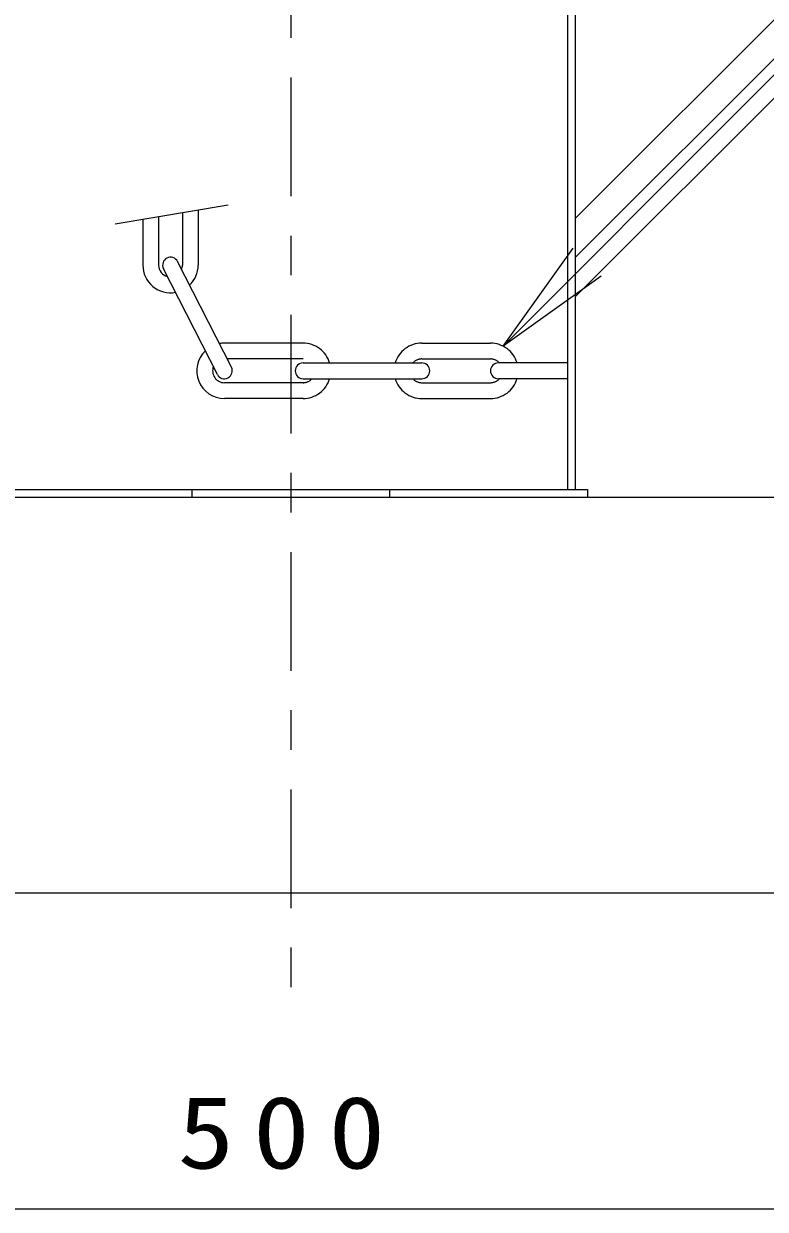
# Model space of a CAD drawing. Units: millimetres on the paper, scale 1:10. Extents: x -365 to 0, y 0 to 257.
# Drawn here: x -233.77 to -215.02, y 63.42 to 93.39 of the extents above; entities that cross this region are included whole.
import ezdxf

# ---------------------------------------------------------------- set-up
doc = ezdxf.new("R2010")
doc.units = ezdxf.units.MM
doc.linetypes.add('USER2', pattern=[6, 3, -1, 1, -1])
doc.linetypes.add('USER3', pattern=[8, 3, -1, 1, -1, 1, -1])
doc.layers.add('1_10', color=7, linetype='Continuous', lineweight=13)
doc.styles.add('ＭＳ ゴシック', font='')
doc.styles.get('ＭＳ ゴシック').set_extended_font_data('MS Gothic')

msp = doc.modelspace()

# ---------------------------------------------------------------- linework, layer by layer
at = {"layer": '1_10', "linetype": 'USER2'}
msp.add_line((-227.02, 170.035), (-227.02, 68.713), dxfattribs=at)
at = {"layer": '1_10', "lineweight": 25}
for p, q in [((-220.02, 81.618), (-220.02, 121.418)), ((-219.82, 81.618), (-219.82, 121.118)), ((-197.02, 81.418), (-257.02, 81.418)), ((-257.02, 71.418), (-197.02, 71.418))]:
    msp.add_line(p, q, dxfattribs=at)
at = {"layer": '1_10'}
for p, q in [((-219.82, 88.479), (-202.02, 106.279)), ((-219.82, 87.489), (-202.02, 105.289)), ((-219.82, 86.499), (-202.02, 104.299)), ((-230.759, 88.455), (-230.759, 87.291)), ((-230.359, 88.522), (-230.359, 87.291)), ((-229.759, 88.623), (-229.759, 87.291)), ((-229.359, 88.69), (-229.359, 87.291)), ((-221.647, 85.238), (-219.882, 87.715)), ((-228.519, 84.708), (-229.881, 87.381)), ((-221.647, 85.238), (-219.528, 87.362)), ((-228.875, 84.527), (-230.237, 87.2)), ((-219.174, 87.009), (-221.647, 85.238)), ((-226.708, 85.318), (-228.696, 85.318)), ((-223.708, 85.318), (-221.971, 85.318)), ((-226.708, 84.918), (-228.625, 84.918)), ((-223.708, 84.918), (-221.971, 84.918)), ((-226.708, 84.818), (-223.708, 84.818)), ((-220.02, 84.818), (-221.771, 84.818)), ((-226.708, 84.318), (-228.695, 84.318)), ((-226.708, 84.418), (-223.708, 84.418)), ((-223.708, 84.318), (-221.971, 84.318)), ((-220.02, 84.418), (-221.771, 84.418)), ((-226.708, 83.918), (-228.696, 83.918)), ((-223.708, 83.918), (-221.971, 83.918)), ((-202.02, 63.418), (-252.02, 63.418))]:
    msp.add_line(p, q, dxfattribs=at)
at = {"layer": '1_10', "linetype": 'USER3'}
msp.add_line((-231.459, 88.338), (-228.599, 88.818), dxfattribs=at)
at = {"layer": '1_10', "lineweight": 0}
for p, q in [((-229.52, 81.618), (-229.52, 81.418)), ((-224.52, 81.618), (-224.52, 81.418))]:
    msp.add_line(p, q, dxfattribs=at)
at = {"layer": '1_10'}
for points in [[(-221.647, 85.238), (-197.551, 109.385), (-164.551, 109.385)], [(-226.037, 84.818), (-226.056, 84.871), (-226.078, 84.922), (-226.104, 84.971), (-226.135, 85.019), (-226.168, 85.063), (-226.206, 85.105), (-226.246, 85.144), (-226.29, 85.179), (-226.336, 85.21), (-226.385, 85.238), (-226.436, 85.262), (-226.488, 85.282), (-226.542, 85.297), (-226.597, 85.309), (-226.652, 85.315), (-226.708, 85.318)], [(-223.708, 85.318), (-223.764, 85.315), (-223.82, 85.309), (-223.875, 85.297), (-223.928, 85.282), (-223.981, 85.262), (-224.032, 85.238), (-224.08, 85.21), (-224.126, 85.179), (-224.17, 85.144), (-224.211, 85.105), (-224.248, 85.063), (-224.282, 85.019), (-224.312, 84.971), (-224.339, 84.922), (-224.361, 84.871), (-224.379, 84.818)], [(-221.3, 84.818), (-221.318, 84.871), (-221.34, 84.922), (-221.367, 84.971), (-221.397, 85.019), (-221.431, 85.063), (-221.468, 85.105), (-221.509, 85.144), (-221.552, 85.179), (-221.599, 85.21), (-221.647, 85.238), (-221.698, 85.262), (-221.75, 85.282), (-221.804, 85.297), (-221.859, 85.309), (-221.915, 85.315), (-221.971, 85.318)], [(-223.708, 84.918), (-223.724, 84.917), (-223.74, 84.916), (-223.755, 84.914), (-223.771, 84.911), (-223.786, 84.907), (-223.801, 84.903), (-223.816, 84.897), (-223.831, 84.891), (-223.845, 84.885), (-223.859, 84.877), (-223.872, 84.869), (-223.885, 84.86), (-223.898, 84.85), (-223.91, 84.84), (-223.921, 84.829), (-223.932, 84.818)], [(-221.747, 84.818), (-221.758, 84.829), (-221.769, 84.84), (-221.781, 84.85), (-221.794, 84.86), (-221.807, 84.869), (-221.82, 84.877), (-221.834, 84.885), (-221.848, 84.891), (-221.863, 84.897), (-221.878, 84.903), (-221.893, 84.907), (-221.908, 84.911), (-221.924, 84.914), (-221.939, 84.916), (-221.955, 84.917), (-221.971, 84.918)], [(-226.708, 84.818), (-226.747, 84.814), (-226.785, 84.802), (-226.819, 84.784), (-226.85, 84.759), (-226.875, 84.729), (-226.893, 84.694), (-226.904, 84.657), (-226.908, 84.618), (-226.904, 84.578), (-226.893, 84.541), (-226.875, 84.506), (-226.85, 84.476), (-226.819, 84.451), (-226.785, 84.433), (-226.747, 84.421), (-226.708, 84.418)], [(-223.708, 84.418), (-223.669, 84.421), (-223.632, 84.433), (-223.597, 84.451), (-223.567, 84.476), (-223.542, 84.506), (-223.523, 84.541), (-223.512, 84.578), (-223.508, 84.618), (-223.512, 84.657), (-223.523, 84.694), (-223.542, 84.729), (-223.567, 84.759), (-223.597, 84.784), (-223.632, 84.802), (-223.669, 84.814), (-223.708, 84.818)], [(-221.771, 84.818), (-221.81, 84.814), (-221.847, 84.802), (-221.882, 84.784), (-221.912, 84.759), (-221.937, 84.729), (-221.955, 84.694), (-221.967, 84.657), (-221.971, 84.618), (-221.967, 84.578), (-221.955, 84.541), (-221.937, 84.506), (-221.912, 84.476), (-221.882, 84.451), (-221.847, 84.433), (-221.81, 84.421), (-221.771, 84.418)], [(-226.708, 84.318), (-226.693, 84.318), (-226.677, 84.319), (-226.661, 84.321), (-226.646, 84.324), (-226.63, 84.328), (-226.615, 84.332), (-226.6, 84.338), (-226.586, 84.344), (-226.572, 84.35), (-226.558, 84.358), (-226.544, 84.366), (-226.531, 84.375), (-226.519, 84.385), (-226.507, 84.395), (-226.495, 84.406), (-226.485, 84.418)], [(-226.708, 83.918), (-226.652, 83.92), (-226.597, 83.926), (-226.542, 83.938), (-226.488, 83.953), (-226.436, 83.973), (-226.385, 83.997), (-226.336, 84.025), (-226.29, 84.056), (-226.246, 84.091), (-226.206, 84.13), (-226.168, 84.172), (-226.135, 84.216), (-226.104, 84.264), (-226.078, 84.313), (-226.056, 84.364), (-226.037, 84.418)], [(-224.379, 84.418), (-224.361, 84.364), (-224.339, 84.313), (-224.312, 84.264), (-224.282, 84.216), (-224.248, 84.172), (-224.211, 84.13), (-224.17, 84.091), (-224.126, 84.056), (-224.08, 84.025), (-224.032, 83.997), (-223.981, 83.973), (-223.928, 83.953), (-223.875, 83.938), (-223.82, 83.926), (-223.764, 83.92), (-223.708, 83.918)], [(-223.932, 84.418), (-223.921, 84.406), (-223.91, 84.395), (-223.898, 84.385), (-223.885, 84.375), (-223.872, 84.366), (-223.859, 84.358), (-223.845, 84.35), (-223.831, 84.344), (-223.816, 84.338), (-223.801, 84.332), (-223.786, 84.328), (-223.771, 84.324), (-223.755, 84.321), (-223.74, 84.319), (-223.724, 84.318), (-223.708, 84.318)], [(-221.971, 84.318), (-221.955, 84.318), (-221.939, 84.319), (-221.924, 84.321), (-221.908, 84.324), (-221.893, 84.328), (-221.878, 84.332), (-221.863, 84.338), (-221.848, 84.344), (-221.834, 84.35), (-221.82, 84.358), (-221.807, 84.366), (-221.794, 84.375), (-221.781, 84.385), (-221.769, 84.395), (-221.758, 84.406), (-221.747, 84.418)], [(-221.971, 83.918), (-221.915, 83.92), (-221.859, 83.926), (-221.804, 83.938), (-221.75, 83.953), (-221.698, 83.973), (-221.647, 83.997), (-221.599, 84.025), (-221.552, 84.056), (-221.509, 84.091), (-221.468, 84.13), (-221.431, 84.172), (-221.397, 84.216), (-221.367, 84.264), (-221.34, 84.313), (-221.318, 84.364), (-221.3, 84.418)]]:
    msp.add_lwpolyline(points, dxfattribs=at)
at = {"layer": '1_10', "lineweight": 25}
msp.add_lwpolyline([(-234.52, 81.618), (-219.52, 81.618), (-219.52, 81.418), (-234.52, 81.418)], close=True, dxfattribs=at)
at = {"layer": '1_10'}
for centre, radius, start, end in [((-230.059, 87.291), 0.7, 180, 280.3985), ((-230.059, 87.291), 0.3, 180, 255.1897), ((-230.059, 87.291), 0.2, 27, 207), ((-230.059, 87.291), 0.3, 338.8103, 0), ((-230.059, 87.291), 0.7, 313.6015, 0), ((-228.696, 84.618), 0.7, 90, 100.4435), ((-228.696, 84.618), 0.7, 133.6466, 270), ((-228.695, 84.618), 0.3, 159.128, 270), ((-228.697, 84.618), 0.2, 207, 27)]:
    msp.add_arc(centre, radius, start, end, dxfattribs=at)

# ---------------------------------------------------------------- texts
at = {"layer": '1_10', "insert": (-227.02, 64.418), "char_height": 1.833, "attachment_point": 8, "style": 'ＭＳ ゴシック'}
msp.add_mtext('\\T1.33;\\W1.15;500', dxfattribs=at)

doc.saveas('drawing.dxf')
